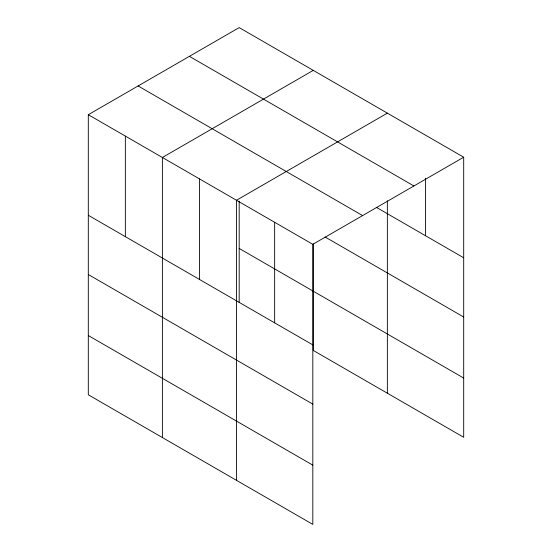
<?xml version="1.0" encoding="UTF-8"?>
<svg xmlns="http://www.w3.org/2000/svg" width="552" height="552" viewBox="0 0 552 552"><rect width="100%" height="100%" fill="white"/><g stroke="black" fill="none" stroke-linecap="round" stroke-linejoin="round"><path stroke-width="0.83" d="M88.306 114.706L312.818 244.329L312.818 524.4L88.306 394.783L88.306 114.706L239.182 27.6L463.694 157.216L463.694 437.294L313.274 350.444L313.274 243.922M313.274 70.373L162.391 157.486L162.391 437.557M387.359 113.146L236.484 200.259L236.484 480.33M312.818 244.329L463.694 157.216M189.398 56.345L413.903 185.962M376.25 207.29L463.694 257.777M138.097 85.96L362.602 215.584M325.128 237.015L463.694 317.014M239.182 248.434L463.694 378.051M88.306 215.266L312.818 344.883M88.306 274.503L312.818 404.126M88.306 335.54L312.818 465.157M425.53 178.158L425.53 235.738M387.359 200.811L387.359 393.224M274.648 222.29L274.648 322.844M239.182 201.149L239.182 302.524M199.438 178.869L199.438 279.422M125.352 136.096L125.352 236.649"/></g></svg>
